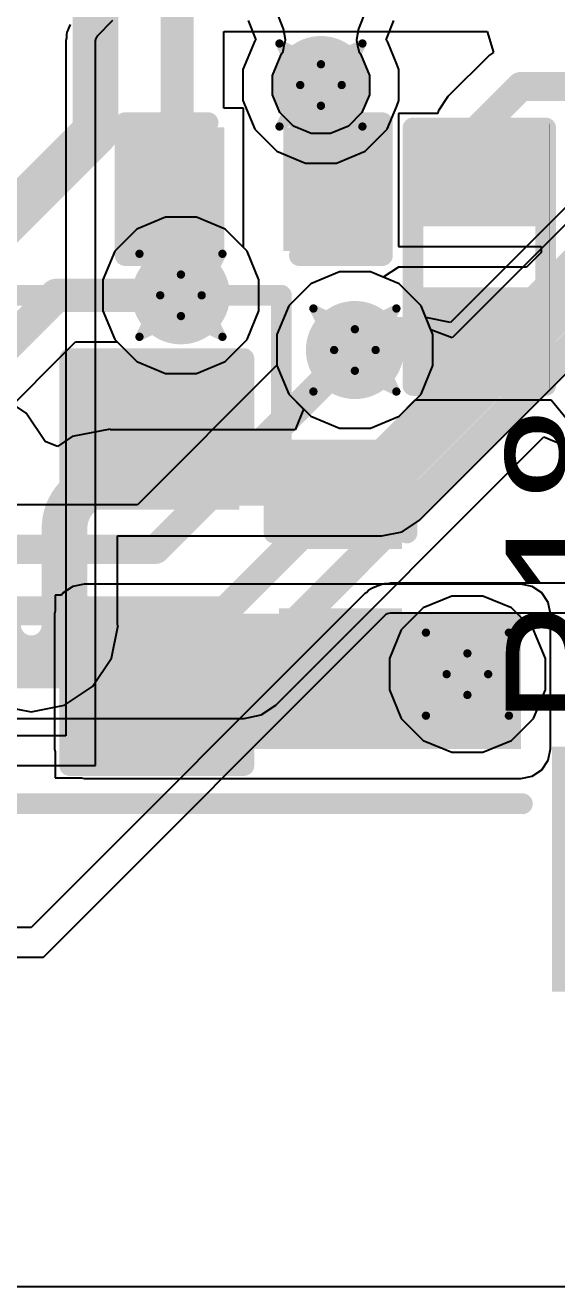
# Model space of a CAD drawing. Header units: inches. Extents: x -3 to 488, y -11 to 93.
# Drawn here: x 96.61 to 99.86, y 5.12 to 12.84 of the extents above; entities that cross this region are included whole.
import ezdxf

# ---------------------------------------------------------------- set-up
doc = ezdxf.new("R2010")
doc.units = ezdxf.units.IN
for name, color, linetype in [('Bottom Layer', 5, 'Continuous'), ('Drill Drawing', 1, 'Continuous'), ('Layer 1', 16, 'Continuous'), ('Layer 2', 76, 'Continuous'), ('Top Layer', 1, 'Continuous'), ('Top Overlay', 2, 'Continuous'), ('Top Paste', 8, 'Continuous'), ('Top Solder', 216, 'Continuous'), ('Via Holes', 16, 'Continuous')]:
    doc.layers.add(name, color=color, linetype=linetype)
doc.styles.add('Arial', font='', dxfattribs={"height": 0.2})
doc.styles.get('Arial').set_extended_font_data('Arial')

msp = doc.modelspace()

# ---------------------------------------------------------------- hatches: boundary and pattern name
at = {"layer": 'Bottom Layer'}
h = msp.add_hatch(color=5, dxfattribs=at)
edge = h.paths.add_edge_path()
edge.add_arc((98.4178, 12.4746), 0.3, 0, 360)
h = msp.add_hatch(color=5, dxfattribs=at)
edge = h.paths.add_edge_path()
edge.add_arc((97.5606, 11.1882), 0.3, 0, 360)
h = msp.add_hatch(color=5, dxfattribs=at)
edge = h.paths.add_edge_path()
edge.add_arc((98.6256, 10.8536), 0.3, 0, 360)
h = msp.add_hatch(color=5, dxfattribs=at)
edge = h.paths.add_edge_path()
edge.add_arc((99.3145, 8.8707), 0.3, 0, 360)
at = {"layer": 'Layer 1'}
h = msp.add_hatch(color=16, dxfattribs=at)
edge = h.paths.add_edge_path()
edge.add_arc((98.4178, 12.4746), 0.3, 0, 360)
h = msp.add_hatch(color=16, dxfattribs=at)
edge = h.paths.add_edge_path()
edge.add_arc((97.5606, 11.1882), 0.3, 0, 360)
h = msp.add_hatch(color=16, dxfattribs=at)
edge = h.paths.add_edge_path()
edge.add_arc((98.6256, 10.8536), 0.3, 0, 360)
h = msp.add_hatch(color=16, dxfattribs=at)
edge = h.paths.add_edge_path()
edge.add_arc((99.3145, 8.8707), 0.3, 0, 360)
at = {"layer": 'Layer 2'}
h = msp.add_hatch(color=76, dxfattribs=at)
edge = h.paths.add_edge_path()
edge.add_arc((98.4178, 12.4746), 0.3, 0, 360)
h = msp.add_hatch(color=76, dxfattribs=at)
edge = h.paths.add_edge_path()
edge.add_arc((97.5606, 11.1882), 0.3, 0, 360)
h = msp.add_hatch(color=76, dxfattribs=at)
edge = h.paths.add_edge_path()
edge.add_arc((98.6256, 10.8536), 0.3, 0, 360)
h = msp.add_hatch(color=76, dxfattribs=at)
edge = h.paths.add_edge_path()
edge.add_arc((99.3145, 8.8707), 0.3, 0, 360)
at = {"layer": 'Top Layer'}
h = msp.add_hatch(color=1, dxfattribs=at)
edge = h.paths.add_edge_path()
edge.add_arc((98.4178, 12.4746), 0.3, 0, 360)
for points in [[(97.7653, 12.1551), (97.7653, 11.5201), (97.3081, 11.5201), (97.3081, 12.1551)], [(98.7051, 12.1551), (98.7051, 11.5201), (98.2479, 11.5201), (98.2479, 12.1551)], [(99.705, 11.6655), (99.07, 11.6655), (99.07, 12.1227), (99.705, 12.1227)], [(99.705, 10.7257), (99.07, 10.7257), (99.07, 11.1829), (99.705, 11.1829)], [(97.8574, 9.9375), (96.9684, 9.9375), (96.9684, 10.6995), (97.8574, 10.6995)], [(98.22, 10.1534), (98.855, 10.1534), (98.855, 9.6962), (98.22, 9.6962)], [(96.9684, 8.4135), (99.6422, 8.4135), (99.6422, 9.24), (96.9684, 9.24)], [(98.22, 9.2136), (98.855, 9.2136), (98.855, 8.7564), (98.22, 8.7564)], [(97.8574, 8.4135), (96.9684, 8.4135), (96.9684, 9.1755), (97.8574, 9.1755)]]:
    msp.add_hatch(color=1, dxfattribs=at).paths.add_polyline_path(points)
h = msp.add_hatch(color=1, dxfattribs=at)
edge = h.paths.add_edge_path()
edge.add_arc((97.5606, 11.1882), 0.3, 0, 360)
h = msp.add_hatch(color=1, dxfattribs=at)
edge = h.paths.add_edge_path()
edge.add_arc((98.6256, 10.8536), 0.3, 0, 360)
h = msp.add_hatch(color=1, dxfattribs=at)
edge = h.paths.add_edge_path()
edge.add_arc((99.3145, 8.8707), 0.3, 0, 360)
at = {"layer": 'Top Paste'}
for points in [[(97.7653, 12.1551), (97.7653, 11.5201), (97.3081, 11.5201), (97.3081, 12.1551)], [(98.7051, 12.1551), (98.7051, 11.5201), (98.2479, 11.5201), (98.2479, 12.1551)], [(99.705, 11.6655), (99.07, 11.6655), (99.07, 12.1227), (99.705, 12.1227)], [(99.705, 10.7257), (99.07, 10.7257), (99.07, 11.1829), (99.705, 11.1829)], [(97.8574, 9.9375), (96.9684, 9.9375), (96.9684, 10.6995), (97.8574, 10.6995)], [(98.22, 10.1534), (98.855, 10.1534), (98.855, 9.6962), (98.22, 9.6962)], [(98.22, 9.2136), (98.855, 9.2136), (98.855, 8.7564), (98.22, 8.7564)], [(97.8574, 8.4135), (96.9684, 8.4135), (96.9684, 9.1755), (97.8574, 9.1755)]]:
    msp.add_hatch(color=8, dxfattribs=at).paths.add_polyline_path(points)
at = {"layer": 'Top Solder'}
for points in [[(97.8253, 12.2151), (97.8253, 11.4601), (97.2481, 11.4601), (97.2481, 12.2151)], [(98.7651, 12.2151), (98.7651, 11.4601), (98.1879, 11.4601), (98.1879, 12.2151)], [(99.76, 11.6105), (99.015, 11.6105), (99.015, 12.1777), (99.76, 12.1777)], [(99.76, 10.6707), (99.015, 10.6707), (99.015, 11.2379), (99.76, 11.2379)], [(97.9174, 9.8775), (96.9084, 9.8775), (96.9084, 10.7595), (97.9174, 10.7595)], [(98.16, 10.2134), (98.915, 10.2134), (98.915, 9.6362), (98.16, 9.6362)], [(98.16, 9.2736), (98.915, 9.2736), (98.915, 8.6964), (98.16, 8.6964)], [(97.9174, 8.3535), (96.9084, 8.3535), (96.9084, 9.2355), (97.9174, 9.2355)], [(99.8324, 8.428), (101.7324, 8.428), (101.7324, 6.928), (99.8324, 6.928)]]:
    msp.add_hatch(color=216, dxfattribs=at).paths.add_polyline_path(points)
at = {"layer": 'Via Holes'}
h = msp.add_hatch(color=7, dxfattribs=at)
edge = h.paths.add_edge_path()
edge.add_arc((98.4178, 12.4746), 0.15, 0, 360)
h = msp.add_hatch(color=7, dxfattribs=at)
edge = h.paths.add_edge_path()
edge.add_arc((97.5606, 11.1882), 0.15, 0, 360)
h = msp.add_hatch(color=7, dxfattribs=at)
edge = h.paths.add_edge_path()
edge.add_arc((98.6256, 10.8536), 0.15, 0, 360)
h = msp.add_hatch(color=7, dxfattribs=at)
edge = h.paths.add_edge_path()
edge.add_arc((99.3145, 8.8707), 0.15, 0, 360)

# ---------------------------------------------------------------- linework, layer by layer
at = {"layer": 'Bottom Layer'}
for p, q in [((100.3638, 12.0708), (99.2207, 10.9278)), ((97.4655, 11.666), (97.2899, 11.5932)), ((97.6556, 11.666), (97.4655, 11.666)), ((97.8312, 11.5932), (97.6556, 11.666)), ((99.2883, 10.0798), (100.9164, 11.7078)), ((97.2899, 11.5932), (97.1555, 11.4588)), ((97.9656, 11.4588), (97.8312, 11.5932)), ((97.1555, 11.4588), (97.0828, 11.2832)), ((98.0384, 11.2832), (97.9656, 11.4588)), ((97.0828, 11.2832), (97.0828, 11.0931)), ((98.0384, 11.0931), (98.0384, 11.2832)), ((98.5305, 11.3314), (98.3549, 11.2586)), ((98.7206, 11.3314), (98.5305, 11.3314)), ((98.8962, 11.2586), (98.7206, 11.3314)), ((98.3549, 11.2586), (98.2205, 11.1242)), ((99.0306, 11.1242), (98.8962, 11.2586)), ((98.2205, 11.1242), (98.1478, 10.9486)), ((99.0912, 10.9779), (99.0306, 11.1242)), ((97.0828, 11.0931), (97.1555, 10.9175)), ((97.9656, 10.9175), (98.0384, 11.0931)), ((99.2207, 10.9278), (99.0912, 10.9779)), ((97.1555, 10.9175), (97.2899, 10.7831)), ((97.8312, 10.7831), (97.9656, 10.9175)), ((98.1478, 10.9486), (98.1478, 10.7585)), ((97.2899, 10.7831), (97.4655, 10.7104)), ((97.6556, 10.7104), (97.8312, 10.7831)), ((98.1478, 10.7585), (98.2205, 10.5829)), ((97.4655, 10.7104), (97.6556, 10.7104)), ((96.6134, 10.467), (96.4412, 10.5821)), ((98.2205, 10.5829), (98.3119, 10.4915)), ((96.7285, 10.2947), (96.6134, 10.467)), ((98.3119, 10.4915), (98.2593, 10.3645)), ((97.127, 10.37), (96.8941, 10.3236)), ((97.127, 10.3645), (97.127, 10.37)), ((98.2593, 10.3645), (97.127, 10.3645)), ((96.804, 10.2635), (96.7285, 10.2947)), ((96.8941, 10.3236), (96.804, 10.2635)), ((99.0204, 9.8119), (99.2883, 10.0798)), ((98.9154, 9.7417), (99.0204, 9.8119)), ((98.7915, 9.7171), (98.9154, 9.7417)), ((97.1713, 9.1708), (97.1713, 9.7171)), ((97.1713, 9.7171), (98.7915, 9.7171)), ((98.7908, 9.4201), (98.7743, 9.4133)), ((98.8073, 9.4234), (98.7908, 9.4201)), ((98.7908, 9.4201), (98.7908, 9.4201)), ((98.7908, 9.4201), (98.7908, 9.4201)), ((98.8252, 9.4234), (98.8073, 9.4234)), ((98.8427, 9.4269), (98.8252, 9.4234)), ((117.7593, 9.4269), (98.8427, 9.4269)), ((98.684, 9.3612), (96.6439, 7.3211)), ((98.6989, 9.3711), (98.684, 9.3612)), ((98.7115, 9.3837), (98.6989, 9.3711)), ((98.7255, 9.393), (98.7115, 9.3837)), ((98.742, 9.3999), (98.7255, 9.3931)), ((98.7255, 9.3931), (98.7255, 9.393)), ((98.7255, 9.393), (98.7255, 9.393)), ((98.7428, 9.4005), (98.742, 9.3999)), ((98.7438, 9.4007), (98.7428, 9.4005)), ((98.7725, 9.4125), (98.7438, 9.4007)), ((98.7733, 9.4131), (98.7725, 9.4125)), ((98.7743, 9.4133), (98.7733, 9.4131)), ((96.719, 7.1398), (98.8122, 9.233)), ((98.8122, 9.233), (98.8262, 9.2423)), ((98.8262, 9.2423), (98.8427, 9.2456)), ((98.8427, 9.2456), (117.7593, 9.2456)), ((97.1349, 8.9676), (97.1753, 9.1708)), ((97.1753, 9.1708), (97.1713, 9.1708)), ((97.0198, 8.7954), (97.1349, 8.9676)), ((96.8476, 8.6803), (97.0198, 8.7954)), ((96.4771, 8.6732), (96.6444, 8.6399)), ((96.6444, 8.6399), (96.8476, 8.6803)), ((96.6439, 7.3211), (71.3248, 7.3211)), ((71.2497, 7.1398), (96.719, 7.1398))]:
    msp.add_line(p, q, dxfattribs=at)
for points in [[(99.0594, 10.3087, 0.2794, 0.2794, 0), (100.6875, 11.9368, 0.2794, 0.2794, 0)], [(98.7915, 10.0408, 0.2794, 0.2794, 0), (99.0594, 10.3087, 0.2794, 0.2794, 0)], [(96.8476, 9.7614, 0.2794, 0.2794, -0.414214), (97.127, 10.0408, 0.2794, 0.2794, 0)], [(97.127, 10.0408, 0.2794, 0.2794, 0), (98.7915, 10.0408, 0.2794, 0.2794, 0)], [(96.8476, 9.1708, 0.2794, 0.2794, 0), (96.8476, 9.7614, 0.2794, 0.2794, 0)], [(96.8476, 9.1708, 0.2794, 0.2794, -1), (96.4412, 9.1708, 0.2794, 0.2794, 0)]]:
    msp.add_lwpolyline(points, format="xyseb", dxfattribs=at)
for points in [[(98.9896, 10.3087, 0.1397, 0.1397, 1), (99.1293, 10.3087, 0.1397, 0.1397, 1)], [(98.9896, 10.3087, 0.1397, 0.1397, 1), (99.1293, 10.3087, 0.1397, 0.1397, 1)], [(97.0571, 10.0408, 0.1397, 0.1397, 1), (97.1968, 10.0408, 0.1397, 0.1397, 1)], [(97.0571, 10.0408, 0.1397, 0.1397, 1), (97.1968, 10.0408, 0.1397, 0.1397, 1)], [(98.7217, 10.0408, 0.1397, 0.1397, 1), (98.8614, 10.0408, 0.1397, 0.1397, 1)], [(98.7217, 10.0408, 0.1397, 0.1397, 1), (98.8614, 10.0408, 0.1397, 0.1397, 1)], [(96.7777, 9.7614, 0.1397, 0.1397, 1), (96.9174, 9.7614, 0.1397, 0.1397, 1)], [(96.7777, 9.7614, 0.1397, 0.1397, 1), (96.9174, 9.7614, 0.1397, 0.1397, 1)], [(96.7777, 9.1708, 0.1397, 0.1397, 1), (96.9174, 9.1708, 0.1397, 0.1397, 1)], [(96.7777, 9.1708, 0.1397, 0.1397, 1), (96.9174, 9.1708, 0.1397, 0.1397, 1)]]:
    msp.add_lwpolyline(points, format="xyseb", close=True, dxfattribs=at)
at = {"layer": 'Drill Drawing'}
for points in [[(98.1638, 12.7286, 0.0508, 0.0508, 0), (98.4178, 12.6016, 0.0508, 0.0508, 0)], [(98.1638, 12.7286, 0.0508, 0.0508, 0), (98.2908, 12.4746, 0.0508, 0.0508, 0)], [(98.4178, 12.6016, 0.0508, 0.0508, 0), (98.6718, 12.7286, 0.0508, 0.0508, 0)], [(98.5448, 12.4746, 0.0508, 0.0508, 0), (98.6718, 12.7286, 0.0508, 0.0508, 0)], [(98.1638, 12.2206, 0.0508, 0.0508, 0), (98.2908, 12.4746, 0.0508, 0.0508, 0)], [(98.5448, 12.4746, 0.0508, 0.0508, 0), (98.6718, 12.2206, 0.0508, 0.0508, 0)], [(98.1638, 12.2206, 0.0508, 0.0508, 0), (98.4178, 12.3476, 0.0508, 0.0508, 0)], [(98.4178, 12.3476, 0.0508, 0.0508, 0), (98.6718, 12.2206, 0.0508, 0.0508, 0)], [(97.3066, 11.4422, 0.0508, 0.0508, 0), (97.5606, 11.3152, 0.0508, 0.0508, 0)], [(97.3066, 11.4422, 0.0508, 0.0508, 0), (97.4336, 11.1882, 0.0508, 0.0508, 0)], [(97.5606, 11.3152, 0.0508, 0.0508, 0), (97.8146, 11.4422, 0.0508, 0.0508, 0)], [(97.6876, 11.1882, 0.0508, 0.0508, 0), (97.8146, 11.4422, 0.0508, 0.0508, 0)], [(97.3066, 10.9342, 0.0508, 0.0508, 0), (97.4336, 11.1882, 0.0508, 0.0508, 0)], [(97.6876, 11.1882, 0.0508, 0.0508, 0), (97.8146, 10.9342, 0.0508, 0.0508, 0)], [(98.3716, 11.1076, 0.0508, 0.0508, 0), (98.6256, 10.9806, 0.0508, 0.0508, 0)], [(98.3716, 11.1076, 0.0508, 0.0508, 0), (98.4986, 10.8536, 0.0508, 0.0508, 0)], [(98.6256, 10.9806, 0.0508, 0.0508, 0), (98.8796, 11.1076, 0.0508, 0.0508, 0)], [(98.7526, 10.8536, 0.0508, 0.0508, 0), (98.8796, 11.1076, 0.0508, 0.0508, 0)], [(97.3066, 10.9342, 0.0508, 0.0508, 0), (97.5606, 11.0612, 0.0508, 0.0508, 0)], [(97.5606, 11.0612, 0.0508, 0.0508, 0), (97.8146, 10.9342, 0.0508, 0.0508, 0)], [(98.3716, 10.5996, 0.0508, 0.0508, 0), (98.4986, 10.8536, 0.0508, 0.0508, 0)], [(98.7526, 10.8536, 0.0508, 0.0508, 0), (98.8796, 10.5996, 0.0508, 0.0508, 0)], [(98.3716, 10.5996, 0.0508, 0.0508, 0), (98.6256, 10.7266, 0.0508, 0.0508, 0)], [(98.6256, 10.7266, 0.0508, 0.0508, 0), (98.8796, 10.5996, 0.0508, 0.0508, 0)], [(99.0605, 9.1247, 0.0508, 0.0508, 0), (99.3145, 8.9977, 0.0508, 0.0508, 0)], [(99.0605, 9.1247, 0.0508, 0.0508, 0), (99.1875, 8.8707, 0.0508, 0.0508, 0)], [(99.3145, 8.9977, 0.0508, 0.0508, 0), (99.5685, 9.1247, 0.0508, 0.0508, 0)], [(99.4415, 8.8707, 0.0508, 0.0508, 0), (99.5685, 9.1247, 0.0508, 0.0508, 0)], [(99.0605, 8.6167, 0.0508, 0.0508, 0), (99.1875, 8.8707, 0.0508, 0.0508, 0)], [(99.4415, 8.8707, 0.0508, 0.0508, 0), (99.5685, 8.6167, 0.0508, 0.0508, 0)], [(99.0605, 8.6167, 0.0508, 0.0508, 0), (99.3145, 8.7437, 0.0508, 0.0508, 0)], [(99.3145, 8.7437, 0.0508, 0.0508, 0), (99.5685, 8.6167, 0.0508, 0.0508, 0)]]:
    msp.add_lwpolyline(points, format="xyseb", dxfattribs=at)
for points in [[(98.1511, 12.7286, 0.0254, 0.0254, 1), (98.1765, 12.7286, 0.0254, 0.0254, 1)], [(98.1511, 12.7286, 0.0254, 0.0254, 1), (98.1765, 12.7286, 0.0254, 0.0254, 1)], [(98.6591, 12.7286, 0.0254, 0.0254, 1), (98.6845, 12.7286, 0.0254, 0.0254, 1)], [(98.6591, 12.7286, 0.0254, 0.0254, 1), (98.6845, 12.7286, 0.0254, 0.0254, 1)], [(98.4051, 12.6016, 0.0254, 0.0254, 1), (98.4305, 12.6016, 0.0254, 0.0254, 1)], [(98.4051, 12.6016, 0.0254, 0.0254, 1), (98.4305, 12.6016, 0.0254, 0.0254, 1)], [(98.2781, 12.4746, 0.0254, 0.0254, 1), (98.3035, 12.4746, 0.0254, 0.0254, 1)], [(98.2781, 12.4746, 0.0254, 0.0254, 1), (98.3035, 12.4746, 0.0254, 0.0254, 1)], [(98.5321, 12.4746, 0.0254, 0.0254, 1), (98.5575, 12.4746, 0.0254, 0.0254, 1)], [(98.5321, 12.4746, 0.0254, 0.0254, 1), (98.5575, 12.4746, 0.0254, 0.0254, 1)], [(98.4051, 12.3476, 0.0254, 0.0254, 1), (98.4305, 12.3476, 0.0254, 0.0254, 1)], [(98.4051, 12.3476, 0.0254, 0.0254, 1), (98.4305, 12.3476, 0.0254, 0.0254, 1)], [(98.1511, 12.2206, 0.0254, 0.0254, 1), (98.1765, 12.2206, 0.0254, 0.0254, 1)], [(98.1511, 12.2206, 0.0254, 0.0254, 1), (98.1765, 12.2206, 0.0254, 0.0254, 1)], [(98.6591, 12.2206, 0.0254, 0.0254, 1), (98.6845, 12.2206, 0.0254, 0.0254, 1)], [(98.6591, 12.2206, 0.0254, 0.0254, 1), (98.6845, 12.2206, 0.0254, 0.0254, 1)], [(97.2939, 11.4422, 0.0254, 0.0254, 1), (97.3193, 11.4422, 0.0254, 0.0254, 1)], [(97.2939, 11.4422, 0.0254, 0.0254, 1), (97.3193, 11.4422, 0.0254, 0.0254, 1)], [(97.8019, 11.4422, 0.0254, 0.0254, 1), (97.8273, 11.4422, 0.0254, 0.0254, 1)], [(97.8019, 11.4422, 0.0254, 0.0254, 1), (97.8273, 11.4422, 0.0254, 0.0254, 1)], [(97.5479, 11.3152, 0.0254, 0.0254, 1), (97.5733, 11.3152, 0.0254, 0.0254, 1)], [(97.5479, 11.3152, 0.0254, 0.0254, 1), (97.5733, 11.3152, 0.0254, 0.0254, 1)], [(97.4209, 11.1882, 0.0254, 0.0254, 1), (97.4463, 11.1882, 0.0254, 0.0254, 1)], [(97.4209, 11.1882, 0.0254, 0.0254, 1), (97.4463, 11.1882, 0.0254, 0.0254, 1)], [(97.6749, 11.1882, 0.0254, 0.0254, 1), (97.7003, 11.1882, 0.0254, 0.0254, 1)], [(97.6749, 11.1882, 0.0254, 0.0254, 1), (97.7003, 11.1882, 0.0254, 0.0254, 1)], [(98.3589, 11.1076, 0.0254, 0.0254, 1), (98.3843, 11.1076, 0.0254, 0.0254, 1)], [(98.3589, 11.1076, 0.0254, 0.0254, 1), (98.3843, 11.1076, 0.0254, 0.0254, 1)], [(98.8669, 11.1076, 0.0254, 0.0254, 1), (98.8923, 11.1076, 0.0254, 0.0254, 1)], [(98.8669, 11.1076, 0.0254, 0.0254, 1), (98.8923, 11.1076, 0.0254, 0.0254, 1)], [(97.5479, 11.0612, 0.0254, 0.0254, 1), (97.5733, 11.0612, 0.0254, 0.0254, 1)], [(97.5479, 11.0612, 0.0254, 0.0254, 1), (97.5733, 11.0612, 0.0254, 0.0254, 1)], [(97.2939, 10.9342, 0.0254, 0.0254, 1), (97.3193, 10.9342, 0.0254, 0.0254, 1)], [(97.2939, 10.9342, 0.0254, 0.0254, 1), (97.3193, 10.9342, 0.0254, 0.0254, 1)], [(97.8019, 10.9342, 0.0254, 0.0254, 1), (97.8273, 10.9342, 0.0254, 0.0254, 1)], [(97.8019, 10.9342, 0.0254, 0.0254, 1), (97.8273, 10.9342, 0.0254, 0.0254, 1)], [(98.6129, 10.9806, 0.0254, 0.0254, 1), (98.6383, 10.9806, 0.0254, 0.0254, 1)], [(98.6129, 10.9806, 0.0254, 0.0254, 1), (98.6383, 10.9806, 0.0254, 0.0254, 1)], [(98.4859, 10.8536, 0.0254, 0.0254, 1), (98.5113, 10.8536, 0.0254, 0.0254, 1)], [(98.4859, 10.8536, 0.0254, 0.0254, 1), (98.5113, 10.8536, 0.0254, 0.0254, 1)], [(98.7399, 10.8536, 0.0254, 0.0254, 1), (98.7653, 10.8536, 0.0254, 0.0254, 1)], [(98.7399, 10.8536, 0.0254, 0.0254, 1), (98.7653, 10.8536, 0.0254, 0.0254, 1)], [(98.6129, 10.7266, 0.0254, 0.0254, 1), (98.6383, 10.7266, 0.0254, 0.0254, 1)], [(98.6129, 10.7266, 0.0254, 0.0254, 1), (98.6383, 10.7266, 0.0254, 0.0254, 1)], [(98.3589, 10.5996, 0.0254, 0.0254, 1), (98.3843, 10.5996, 0.0254, 0.0254, 1)], [(98.3589, 10.5996, 0.0254, 0.0254, 1), (98.3843, 10.5996, 0.0254, 0.0254, 1)], [(98.8669, 10.5996, 0.0254, 0.0254, 1), (98.8923, 10.5996, 0.0254, 0.0254, 1)], [(98.8669, 10.5996, 0.0254, 0.0254, 1), (98.8923, 10.5996, 0.0254, 0.0254, 1)], [(99.0478, 9.1247, 0.0254, 0.0254, 1), (99.0732, 9.1247, 0.0254, 0.0254, 1)], [(99.0478, 9.1247, 0.0254, 0.0254, 1), (99.0732, 9.1247, 0.0254, 0.0254, 1)], [(99.5558, 9.1247, 0.0254, 0.0254, 1), (99.5812, 9.1247, 0.0254, 0.0254, 1)], [(99.5558, 9.1247, 0.0254, 0.0254, 1), (99.5812, 9.1247, 0.0254, 0.0254, 1)], [(99.3018, 8.9977, 0.0254, 0.0254, 1), (99.3272, 8.9977, 0.0254, 0.0254, 1)], [(99.3018, 8.9977, 0.0254, 0.0254, 1), (99.3272, 8.9977, 0.0254, 0.0254, 1)], [(99.1748, 8.8707, 0.0254, 0.0254, 1), (99.2002, 8.8707, 0.0254, 0.0254, 1)], [(99.1748, 8.8707, 0.0254, 0.0254, 1), (99.2002, 8.8707, 0.0254, 0.0254, 1)], [(99.4288, 8.8707, 0.0254, 0.0254, 1), (99.4542, 8.8707, 0.0254, 0.0254, 1)], [(99.4288, 8.8707, 0.0254, 0.0254, 1), (99.4542, 8.8707, 0.0254, 0.0254, 1)], [(99.3018, 8.7437, 0.0254, 0.0254, 1), (99.3272, 8.7437, 0.0254, 0.0254, 1)], [(99.3018, 8.7437, 0.0254, 0.0254, 1), (99.3272, 8.7437, 0.0254, 0.0254, 1)], [(99.0478, 8.6167, 0.0254, 0.0254, 1), (99.0732, 8.6167, 0.0254, 0.0254, 1)], [(99.0478, 8.6167, 0.0254, 0.0254, 1), (99.0732, 8.6167, 0.0254, 0.0254, 1)], [(99.5558, 8.6167, 0.0254, 0.0254, 1), (99.5812, 8.6167, 0.0254, 0.0254, 1)], [(99.5558, 8.6167, 0.0254, 0.0254, 1), (99.5812, 8.6167, 0.0254, 0.0254, 1)]]:
    msp.add_lwpolyline(points, format="xyseb", close=True, dxfattribs=at)
at = {"layer": 'Layer 1'}
for p, q in [((101.8073, 13.6185), (99.2106, 11.0217)), ((97.4655, 11.666), (97.2899, 11.5932)), ((97.6556, 11.666), (97.4655, 11.666)), ((97.8312, 11.5932), (97.6556, 11.666)), ((97.2899, 11.5932), (97.1555, 11.4588)), ((97.9656, 11.4588), (97.8312, 11.5932)), ((97.1555, 11.4588), (97.0828, 11.2832)), ((98.0384, 11.2832), (97.9656, 11.4588)), ((97.0828, 11.2832), (97.0828, 11.0931)), ((98.0384, 11.0931), (98.0384, 11.2832)), ((98.5305, 11.3314), (98.3549, 11.2586)), ((98.7206, 11.3314), (98.5305, 11.3314)), ((98.8962, 11.2586), (98.7206, 11.3314)), ((98.3549, 11.2586), (98.2205, 11.1242)), ((99.0306, 11.1242), (98.8962, 11.2586)), ((98.2205, 11.1242), (98.1478, 10.9486)), ((99.0608, 11.0515), (99.0306, 11.1242)), ((97.0828, 11.0931), (97.1555, 10.9175)), ((97.9656, 10.9175), (98.0384, 11.0931)), ((99.2106, 11.0217), (99.0608, 11.0515)), ((97.1555, 10.9175), (97.2899, 10.7831)), ((97.8312, 10.7831), (97.9656, 10.9175)), ((98.1478, 10.9486), (98.1478, 10.7603)), ((97.2899, 10.7831), (97.4655, 10.7104)), ((98.1478, 10.7603), (97.2937, 9.9063)), ((97.6556, 10.7104), (97.8312, 10.7831)), ((97.4655, 10.7104), (97.6556, 10.7104)), ((98.141, 8.6801), (99.7827, 10.3218)), ((99.7827, 10.3218), (99.9097, 10.2692)), ((97.2937, 9.9063), (87.5354, 9.9063)), ((99.2195, 9.3485), (99.0438, 9.2757)), ((99.4095, 9.3485), (99.2195, 9.3485)), ((99.5852, 9.2757), (99.4095, 9.3485)), ((99.0438, 9.2757), (98.9094, 9.1413)), ((99.7196, 9.1413), (99.5852, 9.2757)), ((98.9094, 9.1413), (98.8367, 8.9657)), ((99.7923, 8.9657), (99.7196, 9.1413)), ((98.8367, 8.9657), (98.8367, 8.7756)), ((99.7923, 8.7756), (99.7923, 8.9657)), ((98.8367, 8.7756), (98.9094, 8.6)), ((99.7196, 8.6), (99.7923, 8.7756)), ((98.0528, 8.6211), (98.141, 8.6801)), ((87.2295, 8.6005), (97.9487, 8.6005)), ((97.9487, 8.6005), (98.0528, 8.6211)), ((98.9094, 8.6), (99.0438, 8.4656)), ((99.5852, 8.4656), (99.7196, 8.6)), ((99.0438, 8.4656), (99.2195, 8.3929)), ((99.4095, 8.3929), (99.5852, 8.4656)), ((99.2195, 8.3929), (99.4095, 8.3929)), ((109.9606, 5.1233), (65.7483, 5.1233))]:
    msp.add_line(p, q, dxfattribs=at)
for points in [[(97.9487, 8.8724, 0.1778, 0.1778, 0), (103.4957, 14.4194, 0.1778, 0.1778, 0)], [(97.8318, 9.2583, 0.1778, 0.1778, 0), (102.0793, 13.5058, 0.1778, 0.1778, 0)], [(97.4064, 9.6344, 0.1778, 0.1778, 0), (98.6256, 10.8536, 0.1778, 0.1778, 0)], [(71.4525, 9.6344, 0.1778, 0.1778, 0), (97.4064, 9.6344, 0.1778, 0.1778, 0)], [(71.3257, 9.2583, 0.1778, 0.1778, 0), (97.8318, 9.2583, 0.1778, 0.1778, 0)], [(71.2088, 8.8724, 0.1778, 0.1778, 0), (97.9487, 8.8724, 0.1778, 0.1778, 0)]]:
    msp.add_lwpolyline(points, format="xyseb", dxfattribs=at)
for points in [[(98.5811, 10.8536, 0.0889, 0.0889, 1), (98.67, 10.8536, 0.0889, 0.0889, 1)], [(97.3619, 9.6344, 0.0889, 0.0889, 1), (97.4508, 9.6344, 0.0889, 0.0889, 1)], [(97.3619, 9.6344, 0.0889, 0.0889, 1), (97.4508, 9.6344, 0.0889, 0.0889, 1)], [(97.7873, 9.2583, 0.0889, 0.0889, 1), (97.8762, 9.2583, 0.0889, 0.0889, 1)], [(97.7873, 9.2583, 0.0889, 0.0889, 1), (97.8762, 9.2583, 0.0889, 0.0889, 1)], [(97.9043, 8.8724, 0.0889, 0.0889, 1), (97.9932, 8.8724, 0.0889, 0.0889, 1)], [(97.9043, 8.8724, 0.0889, 0.0889, 1), (97.9932, 8.8724, 0.0889, 0.0889, 1)]]:
    msp.add_lwpolyline(points, format="xyseb", close=True, dxfattribs=at)
at = {"layer": 'Layer 2'}
for p, q in [((98.1876, 12.8185), (98.1407, 12.9364)), ((98.6947, 12.9364), (98.6479, 12.8186)), ((96.8698, 12.8141), (96.863, 12.7976)), ((96.87, 12.8151), (96.8698, 12.8141)), ((96.8706, 12.816), (96.87, 12.8151)), ((96.8824, 12.8446), (96.8706, 12.816)), ((97.0501, 12.7762), (97.1445, 12.8706)), ((97.9723, 12.8695), (98.0191, 12.7516)), ((98.1937, 12.7851), (98.1876, 12.8185)), ((98.6479, 12.8186), (98.6418, 12.7851)), ((98.8164, 12.7516), (98.8632, 12.8694)), ((96.8597, 12.7633), (96.8562, 12.7458)), ((96.8562, 12.7458), (96.8562, 8.4932)), ((96.863, 12.7976), (96.8597, 12.7811)), ((96.8597, 12.7811), (96.8597, 12.7633)), ((97.0375, 12.7458), (97.0408, 12.7623)), ((97.0375, 8.3119), (97.0375, 12.7458)), ((97.0408, 12.7623), (97.0501, 12.7762)), ((98.0127, 12.7452), (98.0026, 12.7209)), ((98.0191, 12.7516), (98.0127, 12.7452)), ((98.1932, 12.7157), (98.2003, 12.749)), ((98.2004, 12.7516), (98.1937, 12.7851)), ((98.2001, 12.7503), (98.2004, 12.7516)), ((98.2003, 12.749), (98.2001, 12.7503)), ((98.6418, 12.7851), (98.6351, 12.7516)), ((98.6351, 12.7516), (98.6354, 12.7503)), ((98.6354, 12.7503), (98.6351, 12.749)), ((98.6351, 12.749), (98.6422, 12.7157)), ((98.8228, 12.7452), (98.8164, 12.7516)), ((98.8264, 12.7366), (98.8228, 12.7452)), ((98.8818, 12.6029), (98.8264, 12.7366)), ((98.8264, 12.7366), (98.8264, 12.7366)), ((98.0026, 12.7209), (97.94, 12.5696)), ((98.0026, 12.7209), (98.0026, 12.7209)), ((98.1701, 12.6515), (98.1762, 12.6663)), ((98.1762, 12.6663), (98.1855, 12.6798)), ((98.1855, 12.6798), (98.1858, 12.6811)), ((98.1858, 12.6811), (98.1866, 12.6822)), ((98.1866, 12.6822), (98.1932, 12.7157)), ((98.6422, 12.7157), (98.6489, 12.6823)), ((98.6489, 12.6823), (98.6497, 12.6811)), ((98.6497, 12.6811), (98.6499, 12.6798)), ((98.6499, 12.6798), (98.6593, 12.6662)), ((98.6593, 12.6662), (98.7143, 12.5335)), ((98.1212, 12.5335), (98.1701, 12.6515)), ((98.1701, 12.6515), (98.1701, 12.6515)), ((98.8956, 12.5696), (98.8818, 12.6029)), ((98.8818, 12.6029), (98.8818, 12.6029)), ((97.94, 12.5696), (97.94, 12.3795)), ((98.1212, 12.4156), (98.1212, 12.5335)), ((98.7143, 12.5335), (98.7143, 12.5335)), ((98.7143, 12.5335), (98.7143, 12.4156)), ((98.8956, 12.3795), (98.8956, 12.5696)), ((97.94, 12.3795), (98.0127, 12.2039)), ((98.1664, 12.3066), (98.1212, 12.4156)), ((98.7143, 12.4156), (98.6691, 12.3066)), ((98.8818, 12.3462), (98.8956, 12.3795)), ((98.2498, 12.2232), (98.1664, 12.3066)), ((98.6691, 12.3066), (98.5857, 12.2232)), ((98.8228, 12.2039), (98.8818, 12.3462)), ((98.8818, 12.3462), (98.8818, 12.3462)), ((98.0127, 12.2039), (98.1471, 12.0695)), ((98.3588, 12.178), (98.2498, 12.2232)), ((98.5857, 12.2232), (98.4767, 12.178)), ((98.6884, 12.0695), (98.8228, 12.2039)), ((98.4767, 12.178), (98.3588, 12.178)), ((98.1471, 12.0695), (98.2894, 12.0106)), ((98.5128, 11.9968), (98.6884, 12.0695)), ((98.2894, 12.0106), (98.2894, 12.0106)), ((98.2894, 12.0106), (98.3227, 11.9968)), ((98.3227, 11.9968), (98.5128, 11.9968)), ((98.5305, 11.3314), (98.3549, 11.2586)), ((98.7206, 11.3314), (98.5305, 11.3314)), ((98.8962, 11.2586), (98.7206, 11.3314)), ((98.3549, 11.2586), (98.2205, 11.1242)), ((99.0306, 11.1242), (98.8962, 11.2586)), ((98.2205, 11.1242), (98.1478, 10.9486)), ((99.1034, 10.9486), (99.0306, 11.1242)), ((98.1478, 10.9486), (98.1478, 10.7585)), ((99.1034, 10.7585), (99.1034, 10.9486)), ((98.1478, 10.7585), (98.2205, 10.5829)), ((99.0306, 10.5829), (99.1034, 10.7585)), ((98.2205, 10.5829), (98.3549, 10.4485)), ((98.8962, 10.4485), (99.0306, 10.5829)), ((98.3549, 10.4485), (98.5305, 10.3758)), ((98.7206, 10.3758), (98.8962, 10.4485)), ((98.5305, 10.3758), (98.7206, 10.3758)), ((99.2195, 9.3485), (99.0438, 9.2757)), ((99.4095, 9.3485), (99.2195, 9.3485)), ((99.5852, 9.2757), (99.4095, 9.3485)), ((99.0438, 9.2757), (98.9094, 9.1413)), ((99.7196, 9.1413), (99.5852, 9.2757)), ((98.9094, 9.1413), (98.8367, 8.9657)), ((99.7923, 8.9657), (99.7196, 9.1413)), ((98.8367, 8.9657), (98.8367, 8.7756)), ((99.7923, 8.7756), (99.7923, 8.9657)), ((98.8367, 8.7756), (98.9094, 8.6)), ((99.7196, 8.6), (99.7923, 8.7756)), ((98.9094, 8.6), (99.0438, 8.4656)), ((99.5852, 8.4656), (99.7196, 8.6)), ((96.8562, 8.4932), (87.4846, 8.4932)), ((99.0438, 8.4656), (99.2195, 8.3929)), ((99.4095, 8.3929), (99.5852, 8.4656)), ((99.2195, 8.3929), (99.4095, 8.3929)), ((87.4846, 8.3119), (97.0375, 8.3119))]:
    msp.add_line(p, q, dxfattribs=at)
at = {"layer": 'Top Layer'}
for p, q in [((97.8224, 12.3329), (97.8224, 12.801)), ((97.8224, 12.801), (99.4349, 12.801)), ((99.4349, 12.801), (99.4734, 12.674)), ((99.4494, 12.658), (99.1952, 12.4038)), ((99.4734, 12.674), (99.4494, 12.658)), ((99.1952, 12.4038), (99.1363, 12.3156)), ((97.9431, 12.3329), (97.8224, 12.3329)), ((97.9431, 11.4814), (97.9431, 12.3329)), ((99.1333, 12.3005), (98.8922, 12.3005)), ((98.8922, 12.3005), (98.8922, 11.4877)), ((99.1363, 12.3156), (99.1333, 12.3005)), ((97.9656, 11.4588), (97.9431, 11.4814)), ((98.0384, 11.2832), (97.9656, 11.4588)), ((98.8922, 11.4877), (99.7651, 11.4877)), ((99.7659, 11.4505), (99.6761, 11.3607)), ((99.7651, 11.4877), (99.7658, 11.4877)), ((99.7658, 11.4877), (99.7659, 11.4505)), ((98.8922, 11.3607), (98.7995, 11.2987)), ((99.6761, 11.3607), (98.8922, 11.3607)), ((98.8922, 11.3607), (98.8922, 11.3607)), ((98.0384, 11.0931), (98.0384, 11.2832)), ((98.5305, 11.3314), (98.3549, 11.2586)), ((98.7206, 11.3314), (98.5305, 11.3314)), ((98.7995, 11.2987), (98.7206, 11.3314)), ((98.3549, 11.2586), (98.2205, 11.1242)), ((98.2205, 11.1242), (98.1478, 10.9486)), ((97.9656, 10.9175), (98.0384, 11.0931)), ((96.3749, 10.3624), (96.9157, 10.9033)), ((96.9157, 10.9033), (97.1697, 10.9033)), ((97.1697, 10.9033), (97.2899, 10.7831)), ((97.8312, 10.7831), (97.9656, 10.9175)), ((98.1478, 10.9486), (98.1478, 10.7585)), ((97.2899, 10.7831), (97.4655, 10.7104)), ((97.6556, 10.7104), (97.8312, 10.7831)), ((98.1478, 10.7585), (98.2205, 10.5829)), ((97.4655, 10.7104), (97.6556, 10.7104)), ((98.2205, 10.5829), (98.3549, 10.4485)), ((98.8962, 10.4485), (98.9956, 10.5479)), ((98.9956, 10.5479), (99.8278, 10.5479)), ((99.8278, 10.5479), (99.9189, 10.4358)), ((98.3549, 10.4485), (98.5305, 10.3758)), ((98.7206, 10.3758), (98.8962, 10.4485)), ((98.5305, 10.3758), (98.7206, 10.3758)), ((96.9684, 9.4213), (96.899, 9.4075)), ((99.6422, 9.4213), (96.9684, 9.4213)), ((99.7115, 9.4075), (99.6422, 9.4213)), ((96.8302, 9.3533), (96.7906, 9.3533)), ((96.7906, 9.3533), (96.7906, 9.2575)), ((96.8402, 9.3682), (96.8302, 9.3533)), ((96.899, 9.4075), (96.8402, 9.3682)), ((99.7704, 9.3682), (99.7115, 9.4075)), ((99.8097, 9.3094), (99.7704, 9.3682)), ((99.8235, 9.24), (99.8097, 9.3094)), ((96.7906, 9.2575), (96.7871, 9.24)), ((96.7871, 9.24), (96.7871, 8.4135)), ((99.8235, 8.4135), (99.8235, 9.24)), ((96.7871, 8.4135), (96.7906, 8.396)), ((99.8097, 8.3441), (99.8235, 8.4135)), ((96.7906, 8.396), (96.7906, 8.2357)), ((99.7704, 8.2853), (99.8097, 8.3441)), ((99.7115, 8.246), (99.7704, 8.2853)), ((96.7906, 8.2357), (96.9509, 8.2357)), ((96.9509, 8.2357), (96.9684, 8.2322)), ((96.9684, 8.2322), (99.6422, 8.2322)), ((99.6422, 8.2322), (99.7115, 8.246))]:
    msp.add_line(p, q, dxfattribs=at)
for points in [[(97.0375, 12.1876, 0.2794, 0.2794, 0), (97.0375, 13.5788, 0.2794, 0.2794, 0)], [(97.5375, 11.2113, 0.2032, 0.2032, 0), (97.5375, 13.5788, 0.2032, 0.2032, 0)], [(98.4178, 11.8963, 0.2032, 0.2032, 0), (98.4178, 12.4746, 0.2032, 0.2032, 0)], [(99.3875, 12.2116, 0.1778, 0.1778, 0), (99.6417, 12.4657, 0.1778, 0.1778, 0)], [(99.6417, 12.4657, 0.1778, 0.1778, 0), (100.1843, 12.4657, 0.1778, 0.1778, 0)], [(96.4402, 11.5903, 0.2794, 0.2794, 0), (97.0375, 12.1876, 0.2794, 0.2794, 0)], [(99.3875, 11.8941, 0.1778, 0.1778, 0), (99.3875, 12.2116, 0.1778, 0.1778, 0)], [(98.4178, 11.8963, 0.2032, 0.2032, 0), (98.4765, 11.8376, 0.2032, 0.2032, 0)], [(96.09, 10.4804, 0.2032, 0.2032, 0), (96.7977, 11.1882, 0.2032, 0.2032, 0)], [(96.7977, 11.1882, 0.2032, 0.2032, 0), (97.5606, 11.1882, 0.2032, 0.2032, 0)], [(97.5375, 11.2113, 0.2032, 0.2032, 0), (97.5606, 11.1882, 0.2032, 0.2032, 0)], [(98.6256, 10.8536, 0.2032, 0.2032, 0), (98.7263, 10.9543, 0.2032, 0.2032, 0)], [(98.7263, 10.9543, 0.2032, 0.2032, 0), (99.3875, 10.9543, 0.2032, 0.2032, 0)]]:
    msp.add_lwpolyline(points, format="xyseb", dxfattribs=at)
for points in [[(98.367, 12.4746, 0.1016, 0.1016, 1), (98.4686, 12.4746, 0.1016, 0.1016, 1)], [(99.5972, 12.4657, 0.0889, 0.0889, 1), (99.6861, 12.4657, 0.0889, 0.0889, 1)], [(99.5972, 12.4657, 0.0889, 0.0889, 1), (99.6861, 12.4657, 0.0889, 0.0889, 1)], [(96.9676, 12.1876, 0.1397, 0.1397, 1), (97.1073, 12.1876, 0.1397, 0.1397, 1)], [(96.9676, 12.1876, 0.1397, 0.1397, 1), (97.1073, 12.1876, 0.1397, 0.1397, 1)], [(99.343, 12.2116, 0.0889, 0.0889, 1), (99.4319, 12.2116, 0.0889, 0.0889, 1)], [(99.343, 12.2116, 0.0889, 0.0889, 1), (99.4319, 12.2116, 0.0889, 0.0889, 1)], [(98.367, 11.8963, 0.1016, 0.1016, 1), (98.4686, 11.8963, 0.1016, 0.1016, 1)], [(98.367, 11.8963, 0.1016, 0.1016, 1), (98.4686, 11.8963, 0.1016, 0.1016, 1)], [(99.343, 11.8941, 0.0889, 0.0889, 1), (99.4319, 11.8941, 0.0889, 0.0889, 1)], [(98.4257, 11.8376, 0.1016, 0.1016, 1), (98.5273, 11.8376, 0.1016, 0.1016, 1)], [(96.7469, 11.1882, 0.1016, 0.1016, 1), (96.8485, 11.1882, 0.1016, 0.1016, 1)], [(96.7469, 11.1882, 0.1016, 0.1016, 1), (96.8485, 11.1882, 0.1016, 0.1016, 1)], [(97.4867, 11.2113, 0.1016, 0.1016, 1), (97.5883, 11.2113, 0.1016, 0.1016, 1)], [(97.4867, 11.2113, 0.1016, 0.1016, 1), (97.5883, 11.2113, 0.1016, 0.1016, 1)], [(97.5098, 11.1882, 0.1016, 0.1016, 1), (97.6114, 11.1882, 0.1016, 0.1016, 1)], [(97.5098, 11.1882, 0.1016, 0.1016, 1), (97.6114, 11.1882, 0.1016, 0.1016, 1)], [(98.6755, 10.9543, 0.1016, 0.1016, 1), (98.7771, 10.9543, 0.1016, 0.1016, 1)], [(98.6755, 10.9543, 0.1016, 0.1016, 1), (98.7771, 10.9543, 0.1016, 0.1016, 1)], [(99.3367, 10.9543, 0.1016, 0.1016, 1), (99.4383, 10.9543, 0.1016, 0.1016, 1)], [(98.5748, 10.8536, 0.1016, 0.1016, 1), (98.6764, 10.8536, 0.1016, 0.1016, 1)]]:
    msp.add_lwpolyline(points, format="xyseb", close=True, dxfattribs=at)
at = {"layer": 'Top Overlay'}
for points in [[(97.2192, 11.4312, 0.127, 0.127, 0), (97.2192, 12.244, 0.127, 0.127, 0)], [(97.2192, 12.244, 0.127, 0.127, 0), (97.7272, 12.244, 0.127, 0.127, 0)], [(98.286, 12.244, 0.127, 0.127, 0), (98.794, 12.244, 0.127, 0.127, 0)], [(98.794, 11.4312, 0.127, 0.127, 0), (98.794, 12.244, 0.127, 0.127, 0)], [(98.9811, 12.2116, 0.127, 0.127, 0), (99.7939, 12.2116, 0.127, 0.127, 0)], [(98.9811, 10.6368, 0.127, 0.127, 0), (98.9811, 12.2116, 0.127, 0.127, 0)], [(99.7939, 10.6368, 0.127, 0.127, 0), (99.7939, 12.2116, 0.127, 0.127, 0)], [(99.8193, 10.6114, 0.00323, 0.00323, 0), (99.8193, 12.237, 0.00323, 0.00323, 0)], [(97.2192, 11.4312, 0.127, 0.127, 0), (97.7272, 11.4312, 0.127, 0.127, 0)], [(98.286, 11.4312, 0.127, 0.127, 0), (98.794, 11.4312, 0.127, 0.127, 0)], [(96.5375, 11.1882, 0.127, 0.127, 0), (98.1752, 11.1882, 0.127, 0.127, 0)], [(98.1752, 10.2864, 0.127, 0.127, 0), (98.1752, 11.1882, 0.127, 0.127, 0)], [(96.8795, 10.0137, 0.127, 0.127, 0), (96.8795, 10.8011, 0.127, 0.127, 0)], [(96.8795, 10.8011, 0.127, 0.127, 0), (97.9463, 10.8011, 0.127, 0.127, 0)], [(97.9463, 10.0137, 0.127, 0.127, 0), (97.9463, 10.8011, 0.127, 0.127, 0)], [(98.9811, 10.6368, 0.127, 0.127, 0), (99.7939, 10.6368, 0.127, 0.127, 0)], [(98.1311, 10.2423, 0.127, 0.127, 0), (98.1752, 10.2864, 0.127, 0.127, 0)], [(98.1311, 9.7343, 0.127, 0.127, 0), (98.1311, 10.2423, 0.127, 0.127, 0)], [(98.1311, 10.2423, 0.127, 0.127, 0), (98.9439, 10.2423, 0.127, 0.127, 0)], [(98.9439, 9.7343, 0.127, 0.127, 0), (98.9439, 10.2423, 0.127, 0.127, 0)], [(98.1311, 8.6675, 0.127, 0.127, 0), (98.1311, 9.1755, 0.127, 0.127, 0)], [(98.9439, 8.6675, 0.127, 0.127, 0), (98.9439, 9.1755, 0.127, 0.127, 0)], [(96.8795, 8.3119, 0.127, 0.127, 0), (96.8795, 9.0993, 0.127, 0.127, 0)], [(97.9463, 8.3119, 0.127, 0.127, 0), (97.9463, 9.0993, 0.127, 0.127, 0)], [(98.1311, 8.6675, 0.127, 0.127, 0), (98.9439, 8.6675, 0.127, 0.127, 0)], [(96.8795, 8.3119, 0.127, 0.127, 0), (97.9463, 8.3119, 0.127, 0.127, 0)], [(96.2136, 8.078, 0.127, 0.127, 0), (99.6513, 8.078, 0.127, 0.127, 0)]]:
    msp.add_lwpolyline(points, format="xyseb", dxfattribs=at)
for points in [[(97.1874, 12.244, 0.0635, 0.0635, 1), (97.2509, 12.244, 0.0635, 0.0635, 1)], [(97.1874, 12.244, 0.0635, 0.0635, 1), (97.2509, 12.244, 0.0635, 0.0635, 1)], [(97.6954, 12.244, 0.0635, 0.0635, 1), (97.7589, 12.244, 0.0635, 0.0635, 1)], [(98.2542, 12.244, 0.0635, 0.0635, 1), (98.3177, 12.244, 0.0635, 0.0635, 1)], [(98.7622, 12.244, 0.0635, 0.0635, 1), (98.8257, 12.244, 0.0635, 0.0635, 1)], [(98.7622, 12.244, 0.0635, 0.0635, 1), (98.8257, 12.244, 0.0635, 0.0635, 1)], [(98.9493, 12.2116, 0.0635, 0.0635, 1), (99.0128, 12.2116, 0.0635, 0.0635, 1)], [(98.9493, 12.2116, 0.0635, 0.0635, 1), (99.0128, 12.2116, 0.0635, 0.0635, 1)], [(99.7621, 12.2116, 0.0635, 0.0635, 1), (99.8256, 12.2116, 0.0635, 0.0635, 1)], [(99.7621, 12.2116, 0.0635, 0.0635, 1), (99.8256, 12.2116, 0.0635, 0.0635, 1)], [(99.8185, 12.237, 0.00161, 0.00161, 1), (99.8201, 12.237, 0.00161, 0.00161, 1)], [(97.1874, 11.4312, 0.0635, 0.0635, 1), (97.2509, 11.4312, 0.0635, 0.0635, 1)], [(97.1874, 11.4312, 0.0635, 0.0635, 1), (97.2509, 11.4312, 0.0635, 0.0635, 1)], [(97.6954, 11.4312, 0.0635, 0.0635, 1), (97.7589, 11.4312, 0.0635, 0.0635, 1)], [(98.2542, 11.4312, 0.0635, 0.0635, 1), (98.3177, 11.4312, 0.0635, 0.0635, 1)], [(98.7622, 11.4312, 0.0635, 0.0635, 1), (98.8257, 11.4312, 0.0635, 0.0635, 1)], [(98.7622, 11.4312, 0.0635, 0.0635, 1), (98.8257, 11.4312, 0.0635, 0.0635, 1)], [(98.1435, 11.1882, 0.0635, 0.0635, 1), (98.207, 11.1882, 0.0635, 0.0635, 1)], [(98.1435, 11.1882, 0.0635, 0.0635, 1), (98.207, 11.1882, 0.0635, 0.0635, 1)], [(96.8477, 10.8011, 0.0635, 0.0635, 1), (96.9112, 10.8011, 0.0635, 0.0635, 1)], [(96.8477, 10.8011, 0.0635, 0.0635, 1), (96.9112, 10.8011, 0.0635, 0.0635, 1)], [(97.9145, 10.8011, 0.0635, 0.0635, 1), (97.978, 10.8011, 0.0635, 0.0635, 1)], [(97.9145, 10.8011, 0.0635, 0.0635, 1), (97.978, 10.8011, 0.0635, 0.0635, 1)], [(98.9493, 10.6368, 0.0635, 0.0635, 1), (99.0128, 10.6368, 0.0635, 0.0635, 1)], [(98.9493, 10.6368, 0.0635, 0.0635, 1), (99.0128, 10.6368, 0.0635, 0.0635, 1)], [(99.7621, 10.6368, 0.0635, 0.0635, 1), (99.8256, 10.6368, 0.0635, 0.0635, 1)], [(99.7621, 10.6368, 0.0635, 0.0635, 1), (99.8256, 10.6368, 0.0635, 0.0635, 1)], [(99.8185, 10.6114, 0.00161, 0.00161, 1), (99.8201, 10.6114, 0.00161, 0.00161, 1)], [(98.1435, 10.2864, 0.0635, 0.0635, 1), (98.207, 10.2864, 0.0635, 0.0635, 1)], [(98.1435, 10.2864, 0.0635, 0.0635, 1), (98.207, 10.2864, 0.0635, 0.0635, 1)], [(98.0993, 10.2423, 0.0635, 0.0635, 1), (98.1628, 10.2423, 0.0635, 0.0635, 1)], [(98.0993, 10.2423, 0.0635, 0.0635, 1), (98.1628, 10.2423, 0.0635, 0.0635, 1)], [(98.0993, 10.2423, 0.0635, 0.0635, 1), (98.1628, 10.2423, 0.0635, 0.0635, 1)], [(98.9121, 10.2423, 0.0635, 0.0635, 1), (98.9756, 10.2423, 0.0635, 0.0635, 1)], [(98.9121, 10.2423, 0.0635, 0.0635, 1), (98.9756, 10.2423, 0.0635, 0.0635, 1)], [(96.8477, 10.0137, 0.0635, 0.0635, 1), (96.9112, 10.0137, 0.0635, 0.0635, 1)], [(97.9145, 10.0137, 0.0635, 0.0635, 1), (97.978, 10.0137, 0.0635, 0.0635, 1)], [(98.0993, 9.7343, 0.0635, 0.0635, 1), (98.1628, 9.7343, 0.0635, 0.0635, 1)], [(98.9121, 9.7343, 0.0635, 0.0635, 1), (98.9756, 9.7343, 0.0635, 0.0635, 1)], [(98.0993, 9.1755, 0.0635, 0.0635, 1), (98.1628, 9.1755, 0.0635, 0.0635, 1)], [(98.9121, 9.1755, 0.0635, 0.0635, 1), (98.9756, 9.1755, 0.0635, 0.0635, 1)], [(96.8477, 9.0993, 0.0635, 0.0635, 1), (96.9112, 9.0993, 0.0635, 0.0635, 1)], [(97.9145, 9.0993, 0.0635, 0.0635, 1), (97.978, 9.0993, 0.0635, 0.0635, 1)], [(98.0993, 8.6675, 0.0635, 0.0635, 1), (98.1628, 8.6675, 0.0635, 0.0635, 1)], [(98.0993, 8.6675, 0.0635, 0.0635, 1), (98.1628, 8.6675, 0.0635, 0.0635, 1)], [(98.9121, 8.6675, 0.0635, 0.0635, 1), (98.9756, 8.6675, 0.0635, 0.0635, 1)], [(98.9121, 8.6675, 0.0635, 0.0635, 1), (98.9756, 8.6675, 0.0635, 0.0635, 1)], [(96.8477, 8.3119, 0.0635, 0.0635, 1), (96.9112, 8.3119, 0.0635, 0.0635, 1)], [(96.8477, 8.3119, 0.0635, 0.0635, 1), (96.9112, 8.3119, 0.0635, 0.0635, 1)], [(97.9145, 8.3119, 0.0635, 0.0635, 1), (97.978, 8.3119, 0.0635, 0.0635, 1)], [(97.9145, 8.3119, 0.0635, 0.0635, 1), (97.978, 8.3119, 0.0635, 0.0635, 1)], [(99.6195, 8.078, 0.0635, 0.0635, 1), (99.683, 8.078, 0.0635, 0.0635, 1)]]:
    msp.add_lwpolyline(points, format="xyseb", close=True, dxfattribs=at)

# ---------------------------------------------------------------- texts
at = {"layer": 'Top Overlay', "style": 'Arial'}
msp.add_text('R18', height=0.762, rotation=90, dxfattribs=at).set_placement((100.3112, 8.5601))

doc.saveas('drawing.dxf')
